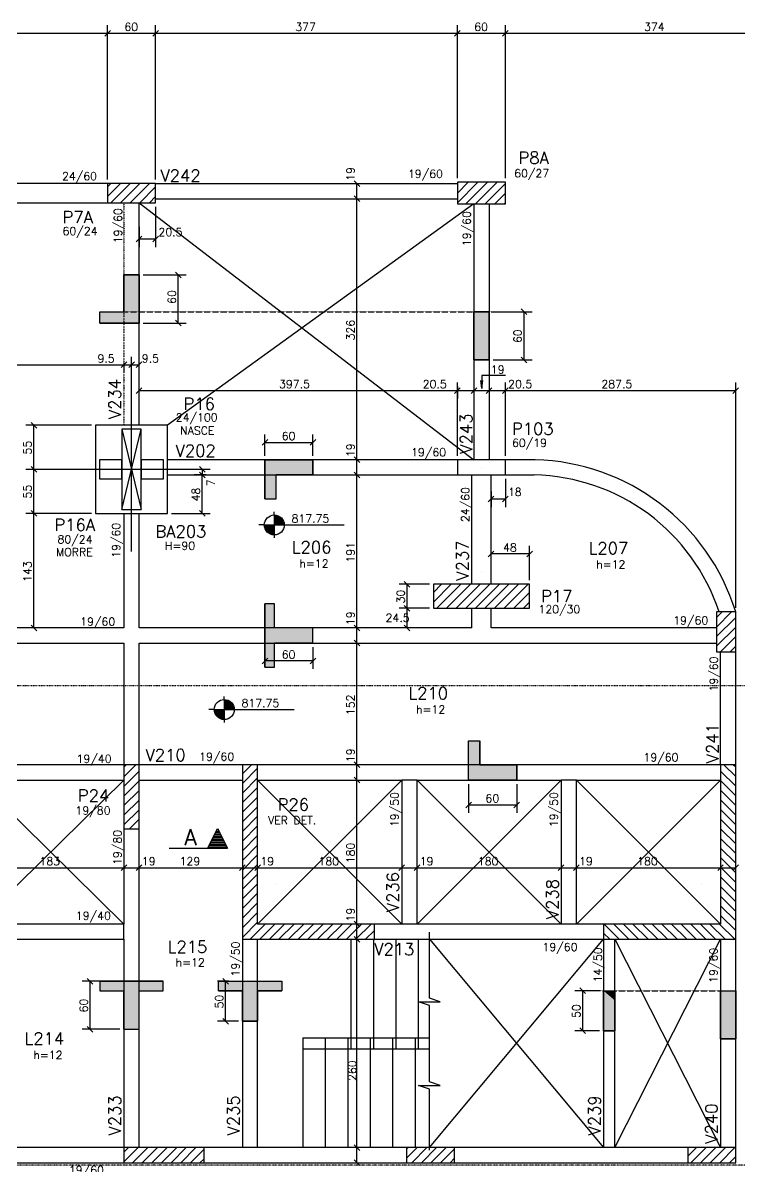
# Model space of a CAD drawing. Extents: x 938 to 7122, y 589 to 4089.
# Drawn here: x 4054 to 4948, y 1782 to 3210 of the extents above; entities that cross this region are included whole.
import ezdxf

# ---------------------------------------------------------------- set-up
doc = ezdxf.new("R2010")
doc.units = 0
doc.header["$MEASUREMENT"] = 0
for name, pattern in [('ESTILO_TQS_0003', [1.5, 0.5, -0.4, 0.1, -0.5]), ('ESTILO_TQS_0004', [2, 0.5, -0.4, 0.1, -0.4, 0.1, -0.5]), ('ESTILO_TQS_0005', [0.4, 0.3, -0.1])]:
    doc.linetypes.add(name, pattern=pattern)
for name, color, linetype in [('1', 1, 'CONTINUOUS'), ('2', 2, 'CONTINUOUS'), ('3', 3, 'CONTINUOUS'), ('4', 4, 'CONTINUOUS'), ('6', 6, 'CONTINUOUS'), ('7', 7, 'CONTINUOUS'), ('8', 8, 'CONTINUOUS'), ('9', 9, 'CONTINUOUS')]:
    doc.layers.add(name, color=color, linetype=linetype)
doc.styles.get("Standard").update_dxf_attribs({"font": 'ROMANS.SHX'})

msp = doc.modelspace()

# ---------------------------------------------------------------- linework, layer by layer
at = {"layer": '1', "linetype": 'Continuous'}
for p, q in [((4177.2985, 2702.4455), (4201.2985, 2602.4455)), ((4177.2985, 2602.4455), (4201.2985, 2702.4455)), ((3996.7985, 2084.4455), (4179.7985, 2264.4455)), ((3996.7985, 2264.4455), (4179.7985, 2084.4455)), ((3996.7985, 2084.4455), (4179.7985, 2264.4455)), ((3996.7985, 2264.4455), (4179.7985, 2084.4455)), ((4346.7985, 2084.4455), (4526.7985, 2264.4455)), ((4346.7985, 2264.4455), (4526.7985, 2084.4455)), ((4346.7985, 2084.4455), (4526.7985, 2264.4455)), ((4346.7985, 2264.4455), (4526.7985, 2084.4455)), ((4545.7985, 2084.4455), (4725.7985, 2264.4455)), ((4545.7985, 2264.4455), (4725.7985, 2084.4455)), ((4545.7985, 2084.4455), (4725.7985, 2264.4455)), ((4545.7985, 2264.4455), (4725.7985, 2084.4455)), ((4744.7985, 2084.4455), (4924.7985, 2264.4455)), ((4744.7985, 2264.4455), (4924.7985, 2084.4455)), ((4744.7985, 2084.4455), (4924.7985, 2264.4455)), ((4744.7985, 2264.4455), (4924.7985, 2084.4455)), ((4792.7985, 1805.4455), (4924.7985, 2065.4455)), ((4792.7985, 2065.4455), (4924.7985, 1805.4455)), ((4792.7985, 1805.4455), (4924.7985, 2065.4455)), ((4792.7985, 2065.4455), (4924.7985, 1805.4455))]:
    msp.add_line(p, q, dxfattribs=at)
at = {"layer": '2', "linetype": 'Continuous'}
for p, q in [((4155.762966, 3193.543535), (4162.834034, 3200.614603)), ((4155.762966, 3193.543535), (4162.834034, 3200.614603)), ((4215.762966, 3193.543535), (4222.834034, 3200.614603)), ((4215.762966, 3193.543535), (4222.834034, 3200.614603)), ((4592.762966, 3193.543535), (4599.834034, 3200.614603)), ((4592.762966, 3193.543535), (4599.834034, 3200.614603)), ((4652.762966, 3193.543535), (4659.834034, 3200.614603)), ((4652.762966, 3193.543535), (4659.834034, 3200.614603)), ((4474.365286, 3005.909966), (4467.294218, 3012.981034)), ((4189.2985, 2997.4455), (4189.2985, 2997.4455)), ((4474.365286, 2986.909966), (4467.294218, 2993.981034)), ((4474.365286, 2986.909966), (4467.294218, 2993.981034)), ((4626.2985, 2997.4455), (4626.2985, 2997.4455)), ((4202.334034, 2943.465601), (4195.262966, 2936.394533)), ((4222.834034, 2943.465601), (4215.762966, 2936.394533)), ((4251.203919, 2891.660433), (4244.132851, 2898.731501)), ((4683.02133, 2845.660433), (4675.950262, 2852.731501)), ((4251.203919, 2831.660433), (4244.132851, 2838.731501)), ((4176.262966, 2779.44675), (4183.334034, 2786.517818)), ((4176.262966, 2779.44675), (4183.334034, 2786.517818)), ((4185.762966, 2779.44675), (4192.834034, 2786.517818)), ((4185.762966, 2779.44675), (4192.834034, 2786.517818)), ((4195.262966, 2779.44675), (4202.334034, 2786.517818)), ((4683.02133, 2785.660433), (4675.950262, 2792.731501)), ((4195.262966, 2747.359206), (4202.334034, 2754.430274)), ((4592.762966, 2747.359206), (4599.834034, 2754.430274)), ((4613.262966, 2747.359206), (4620.334034, 2754.430274)), ((4613.262966, 2747.359206), (4620.334034, 2754.430274)), ((4632.262966, 2747.359206), (4639.334034, 2754.430274)), ((4632.262966, 2747.359206), (4639.334034, 2754.430274)), ((4652.762966, 2747.359206), (4659.834034, 2754.430274)), ((4940.262966, 2747.359206), (4947.334034, 2754.430274)), ((4070.895754, 2703.909966), (4063.824687, 2710.981034)), ((4352.292674, 2682.510296), (4359.363741, 2689.581364)), ((4412.292674, 2682.510296), (4419.363741, 2689.581364)), ((4070.895754, 2648.909966), (4063.824687, 2655.981034)), ((4070.895754, 2648.909966), (4063.824687, 2655.981034)), ((4274.127192, 2655.981034), (4281.198259, 2648.909966)), ((4355.828208, 2664.4455), (4355.828208, 2664.4455)), ((4415.828208, 2664.4455), (4415.828208, 2664.4455)), ((4474.365286, 2660.909966), (4467.294218, 2667.981034)), ((4474.365286, 2660.909966), (4467.294218, 2667.981034)), ((4474.365286, 2660.909966), (4467.294218, 2667.981034)), ((4189.2985, 2652.4455), (4189.2985, 2652.4455)), ((4189.2985, 2652.4455), (4189.2985, 2652.4455)), ((4281.198259, 2641.909966), (4274.127192, 2648.981034)), ((4274.127192, 2648.981034), (4281.198259, 2641.909966)), ((4474.365286, 2641.909966), (4467.294218, 2648.981034)), ((4474.365286, 2641.909966), (4467.294218, 2648.981034)), ((4626.2985, 2654.9455), (4626.2985, 2654.9455)), ((4641.834034, 2618.918686), (4634.762966, 2611.847618)), ((4659.834034, 2618.918686), (4652.762966, 2611.847618)), ((4070.895754, 2593.909966), (4063.824687, 2600.981034)), ((4070.895754, 2593.909966), (4063.824687, 2600.981034)), ((4281.198259, 2593.909966), (4274.127192, 2600.981034)), ((4641.834034, 2550.313028), (4634.762966, 2543.24196)), ((4689.834034, 2550.313028), (4682.762966, 2543.24196)), ((4626.2985, 2524.4455), (4626.2985, 2524.4455)), ((4536.945277, 2505.409966), (4529.874209, 2512.481034)), ((4536.945277, 2475.409966), (4529.874209, 2482.481034)), ((4536.945277, 2475.409966), (4529.874209, 2482.481034)), ((4070.895754, 2450.909966), (4063.824687, 2457.981034)), ((4474.365286, 2450.909966), (4467.294218, 2457.981034)), ((4474.365286, 2450.909966), (4467.294218, 2457.981034)), ((4536.945277, 2450.909966), (4529.874209, 2457.981034)), ((4931.7985, 2449.4455), (4931.7985, 2449.4455)), ((4474.365286, 2431.909966), (4467.294218, 2438.981034)), ((4474.365286, 2431.909966), (4467.294218, 2438.981034)), ((4359.363741, 2416.689264), (4352.292674, 2409.618196)), ((4419.363741, 2416.689264), (4412.292674, 2409.618196)), ((4474.365286, 2279.909966), (4467.294218, 2286.981034)), ((4474.365286, 2279.909966), (4467.294218, 2286.981034)), ((4474.365286, 2260.909966), (4467.294218, 2267.981034)), ((4474.365286, 2260.909966), (4467.294218, 2267.981034)), ((4189.2985, 2253.4455), (4189.2985, 2253.4455)), ((4606.768286, 2229.852575), (4613.839354, 2236.923643)), ((4666.768286, 2229.852575), (4673.839354, 2236.923643)), ((4176.262966, 2151.385638), (4183.334034, 2158.456706)), ((4176.262966, 2151.385638), (4183.334034, 2158.456706)), ((4195.262966, 2151.385638), (4202.334034, 2158.456706)), ((4195.262966, 2151.385638), (4202.334034, 2158.456706)), ((4324.262966, 2151.385638), (4331.334034, 2158.456706)), ((4324.262966, 2151.385638), (4331.334034, 2158.456706)), ((4343.262966, 2151.385638), (4350.334034, 2158.456706)), ((4343.262966, 2151.385638), (4350.334034, 2158.456706)), ((4523.262966, 2151.385638), (4530.334034, 2158.456706)), ((4523.262966, 2151.385638), (4530.334034, 2158.456706)), ((4542.262966, 2151.385638), (4549.334034, 2158.456706)), ((4542.262966, 2151.385638), (4549.334034, 2158.456706)), ((4722.262966, 2151.385638), (4729.334034, 2158.456706)), ((4722.262966, 2151.385638), (4729.334034, 2158.456706)), ((4741.262966, 2151.385638), (4748.334034, 2158.456706)), ((4741.262966, 2151.385638), (4748.334034, 2158.456706)), ((4921.262966, 2151.385638), (4928.334034, 2158.456706)), ((4921.262966, 2151.385638), (4928.334034, 2158.456706)), ((4940.262966, 2151.385638), (4947.334034, 2158.456706)), ((4370.389159, 2134.536159), (4370.389159, 2134.536159)), ((4901.207841, 2134.536159), (4901.207841, 2134.536159)), ((4474.365286, 2080.909966), (4467.294218, 2087.981034)), ((4474.365286, 2080.909966), (4467.294218, 2087.981034)), ((4337.2985, 2074.9455), (4337.2985, 2074.9455)), ((4934.2985, 2074.9455), (4934.2985, 2074.9455)), ((4474.365286, 2061.909966), (4467.294218, 2068.981034)), ((4474.365286, 2061.909966), (4467.294218, 2068.981034)), ((4141.156486, 2009.645113), (4134.085419, 2016.71618)), ((4310.302361, 2009.645113), (4303.231293, 2016.71618)), ((4756.302361, 1997.645113), (4749.231293, 2004.71618)), ((4141.156486, 1949.645113), (4134.085419, 1956.71618)), ((4310.302361, 1959.645113), (4303.231293, 1966.71618)), ((4756.302361, 1947.645113), (4749.231293, 1954.71618)), ((4474.365286, 1801.909966), (4467.294218, 1808.981034)), ((4474.365286, 1801.909966), (4467.294218, 1808.981034)), ((4209.7985, 1795.9455), (4209.7985, 1795.9455)), ((4474.365286, 1782.909966), (4467.294218, 1789.981034)), ((4562.7985, 1795.9455), (4562.7985, 1795.9455)), ((4913.7985, 1795.9455), (4913.7985, 1795.9455))]:
    msp.add_line(p, q, dxfattribs=at)
at = {"layer": '2', "linetype": 'ESTILO_TQS_0003'}
msp.add_line((5334.295499, 1783.447249), (1863.811791, 1783.432074), dxfattribs=at)
at = {"layer": '3', "linetype": 'Continuous'}
for p, q in [((4159.2985, 2993.279418), (4175.464582, 3009.4455)), ((4159.2985, 3005.300233), (4163.443767, 3009.4455)), ((4163.485397, 2985.4455), (4187.485397, 3009.4455)), ((4175.506213, 2985.4455), (4199.506213, 3009.4455)), ((4187.527028, 2985.4455), (4211.527028, 3009.4455)), ((4199.547843, 2985.4455), (4219.2985, 3005.196157)), ((4219.2985, 3009.4455), (4596.2985, 3009.4455)), ((4596.2985, 2985.509252), (4621.734748, 3010.9455)), ((4596.2985, 2997.530068), (4609.713932, 3010.9455)), ((4596.2985, 3009.550883), (4597.693117, 3010.9455)), ((4606.755563, 2983.9455), (4633.755563, 3010.9455)), ((4618.776378, 2983.9455), (4645.776378, 3010.9455)), ((4630.797193, 2983.9455), (4656.2985, 3009.446807)), ((4211.568659, 2985.4455), (4219.2985, 2993.175341)), ((4219.2985, 2990.4455), (4596.2985, 2990.4455)), ((4642.818009, 2983.9455), (4656.2985, 2997.425991)), ((4654.838824, 2983.9455), (4656.2985, 2985.405176)), ((4616.7985, 2983.9455), (4616.7985, 2664.4455)), ((4635.7985, 2983.9455), (4635.7985, 2664.4455)), ((4614.2985, 2508.9455), (4614.2985, 2645.4455)), ((4638.2985, 2508.9455), (4638.2985, 2645.4455)), ((4367.590866, 2595.459853), (4367.590866, 2599.219968)), ((4367.590866, 2595.459853), (4367.590866, 2570.459853)), ((4367.590866, 2594.852506), (4371.439991, 2594.852506)), ((4367.590866, 2594.059657), (4373.339329, 2594.059657)), ((4367.590866, 2593.266808), (4374.663124, 2593.266808)), ((4367.590866, 2592.473947), (4375.698385, 2592.473947)), ((4367.590866, 2591.681157), (4376.545725, 2591.681157)), ((4367.590866, 2590.888308), (4377.254734, 2590.888308)), ((4367.590866, 2590.095447), (4377.85407, 2590.095447)), ((4367.590866, 2589.302598), (4378.362093, 2589.302598)), ((4367.590866, 2588.509749), (4378.791246, 2588.509749)), ((4367.590866, 2587.7169), (4379.150305, 2587.7169)), ((4367.590866, 2586.924051), (4379.44561, 2586.924051)), ((4367.590866, 2586.13125), (4379.681883, 2586.13125)), ((4367.590866, 2585.338401), (4379.862461, 2585.338401)), ((4367.590866, 2584.545552), (4379.989872, 2584.545552)), ((4355.090866, 2582.959853), (4348.455494, 2582.959853)), ((4367.590818, 2582.167052), (4355.090818, 2582.167052)), ((4355.090866, 2582.959853), (4380.090866, 2582.959853)), ((4367.590818, 2581.374203), (4355.191812, 2581.374203)), ((4367.590818, 2580.581354), (4355.319175, 2580.581354)), ((4367.590818, 2579.788505), (4355.499801, 2579.788505)), ((4367.590818, 2578.995704), (4355.736074, 2578.995704)), ((4367.590818, 2578.202807), (4356.031379, 2578.202807)), ((4367.590818, 2577.410005), (4356.390438, 2577.410005)), ((4367.590818, 2576.617156), (4356.819591, 2576.617156)), ((4367.590818, 2575.824307), (4357.327614, 2575.824307)), ((4367.590818, 2575.031458), (4357.926998, 2575.031458)), ((4367.590818, 2574.238657), (4358.635959, 2574.238657)), ((4367.590818, 2573.445748), (4359.483299, 2573.445748)), ((4367.590818, 2572.652947), (4360.51856, 2572.652947)), ((4367.590818, 2571.860098), (4361.842356, 2571.860098)), ((4367.590818, 2571.067249), (4363.741741, 2571.067249)), ((4367.590866, 2583.752703), (4380.090866, 2583.752703)), ((4367.590866, 2570.459853), (4367.590866, 2566.772845)), ((4380.090866, 2582.959853), (4454.869408, 2582.959853)), ((4566.2985, 2486.697457), (4588.546543, 2508.9455)), ((4566.2985, 2498.718272), (4576.525728, 2508.9455)), ((4570.567359, 2478.9455), (4600.567359, 2508.9455)), ((4582.588174, 2478.9455), (4612.588174, 2508.9455)), ((4594.608989, 2478.9455), (4624.608989, 2508.9455)), ((4606.629805, 2478.9455), (4636.629805, 2508.9455)), ((4618.65062, 2478.9455), (4648.65062, 2508.9455)), ((4630.671435, 2478.9455), (4660.671435, 2508.9455)), ((4642.69225, 2478.9455), (4672.69225, 2508.9455)), ((4654.713066, 2478.9455), (4684.713066, 2508.9455)), ((4666.733881, 2478.9455), (4686.2985, 2498.510119)), ((4678.754696, 2478.9455), (4686.2985, 2486.489304)), ((4614.2985, 2454.4455), (4614.2985, 2478.9455)), ((4638.2985, 2454.4455), (4638.2985, 2478.9455)), ((4919.7985, 2455.531368), (4938.712632, 2474.4455)), ((4919.7985, 2467.552183), (4926.691817, 2474.4455)), ((4919.7985, 2443.510552), (4943.7985, 2467.510552)), ((4919.7985, 2431.489737), (4943.7985, 2455.489737)), ((4924.775078, 2424.4455), (4943.7985, 2443.468922)), ((4936.795894, 2424.4455), (4943.7985, 2431.448106)), ((4924.7985, 2283.4455), (4924.7985, 2424.4455)), ((4943.7985, 2283.4455), (4943.7985, 2424.4455)), ((4305.118056, 2364.956727), (4305.118056, 2368.716842)), ((4305.118056, 2364.956727), (4305.118056, 2339.956727)), ((4305.118056, 2364.34938), (4308.967181, 2364.34938)), ((4305.118056, 2363.556531), (4310.866519, 2363.556531)), ((4305.118056, 2362.763682), (4312.190314, 2362.763682)), ((4305.118056, 2361.970821), (4313.225575, 2361.970821)), ((4305.118056, 2361.178031), (4314.072915, 2361.178031)), ((4305.118056, 2360.385182), (4314.781924, 2360.385182)), ((4305.118056, 2359.592321), (4315.381261, 2359.592321)), ((4305.118056, 2358.799472), (4315.889283, 2358.799472)), ((4305.118056, 2358.006623), (4316.318436, 2358.006623)), ((4305.118056, 2357.213774), (4316.677495, 2357.213774)), ((4305.118056, 2356.420925), (4316.9728, 2356.420925)), ((4292.618056, 2352.456727), (4285.982684, 2352.456727)), ((4305.118008, 2351.663926), (4292.618008, 2351.663926)), ((4292.618056, 2352.456727), (4317.618056, 2352.456727)), ((4305.118008, 2350.871077), (4292.719002, 2350.871077)), ((4305.118008, 2350.078228), (4292.846366, 2350.078228)), ((4305.118008, 2349.285379), (4293.026992, 2349.285379)), ((4305.118008, 2348.492578), (4293.263264, 2348.492578)), ((4305.118008, 2347.699681), (4293.55857, 2347.699681)), ((4305.118008, 2346.906879), (4293.917628, 2346.906879)), ((4305.118008, 2346.11403), (4294.346781, 2346.11403)), ((4305.118008, 2345.321181), (4294.854804, 2345.321181)), ((4305.118008, 2344.528332), (4295.454188, 2344.528332)), ((4305.118008, 2343.735531), (4296.16315, 2343.735531)), ((4305.118008, 2342.942622), (4297.010489, 2342.942622)), ((4305.118008, 2342.149821), (4298.04575, 2342.149821)), ((4305.118056, 2355.628124), (4317.209073, 2355.628124)), ((4305.118056, 2354.835275), (4317.389651, 2354.835275)), ((4305.118056, 2354.042426), (4317.517062, 2354.042426)), ((4305.118056, 2353.249577), (4317.618056, 2353.249577)), ((4317.618056, 2352.456727), (4392.396598, 2352.456727)), ((4305.118008, 2341.356972), (4299.369546, 2341.356972)), ((4305.118008, 2340.564123), (4301.268931, 2340.564123)), ((4305.118056, 2339.956727), (4305.118056, 2336.269719)), ((4179.7985, 2268.48887), (4194.75513, 2283.4455)), ((4179.7985, 2280.509686), (4182.734314, 2283.4455)), ((4179.7985, 2256.468055), (4198.7985, 2275.468055)), ((4327.7985, 2272.239087), (4339.004913, 2283.4455)), ((4327.7985, 2260.218272), (4346.7985, 2279.218272)), ((4924.7985, 2275.669853), (4943.7985, 2256.669853)), ((4929.043668, 2283.4455), (4943.7985, 2268.690668)), ((4941.064483, 2283.4455), (4943.7985, 2280.711483)), ((4179.7985, 2244.44724), (4198.7985, 2263.44724)), ((4327.7985, 2248.197457), (4346.7985, 2267.197457)), ((4924.7985, 2263.649038), (4943.7985, 2244.649038)), ((4179.7985, 2232.426425), (4198.7985, 2251.426425)), ((4327.7985, 2236.176641), (4346.7985, 2255.176641)), ((4327.7985, 2224.155826), (4346.7985, 2243.155826)), ((4924.7985, 2251.628222), (4943.7985, 2232.628222)), ((4179.7985, 2220.405609), (4198.7985, 2239.405609)), ((4327.7985, 2212.135011), (4346.7985, 2231.135011)), ((4924.7985, 2239.607407), (4943.7985, 2220.607407)), ((4924.7985, 2227.586592), (4943.7985, 2208.586592)), ((4179.7985, 2208.384794), (4198.7985, 2227.384794)), ((4186.880021, 2203.4455), (4198.7985, 2215.363979)), ((4327.7985, 2200.114195), (4346.7985, 2219.114195)), ((4924.7985, 2215.565776), (4943.7985, 2196.565776)), ((4327.7985, 2188.09338), (4346.7985, 2207.09338)), ((4924.7985, 2203.544961), (4943.7985, 2184.544961)), ((4327.7985, 2176.072565), (4346.7985, 2195.072565)), ((4924.7985, 2191.524146), (4943.7985, 2172.524146)), ((4327.7985, 2164.05175), (4346.7985, 2183.05175)), ((4327.7985, 2152.030934), (4346.7985, 2171.030934)), ((4924.7985, 2179.503331), (4943.7985, 2160.503331)), ((4327.7985, 2140.010119), (4346.7985, 2159.010119)), ((4924.7985, 2167.482515), (4943.7985, 2148.482515)), ((4327.7985, 2127.989304), (4346.7985, 2146.989304)), ((4924.7985, 2155.4617), (4943.7985, 2136.4617)), ((4924.7985, 2143.440885), (4943.7985, 2124.440885)), ((4327.7985, 2115.968488), (4346.7985, 2134.968488)), ((4924.7985, 2131.420069), (4943.7985, 2112.420069)), ((4327.7985, 2103.947673), (4346.7985, 2122.947673)), ((4924.7985, 2119.399254), (4943.7985, 2100.399254)), ((4327.7985, 2091.926858), (4346.7985, 2110.926858)), ((4924.7985, 2107.378439), (4943.7985, 2088.378439)), ((4327.7985, 2079.906043), (4346.7985, 2098.906043)), ((4327.7985, 2067.885227), (4346.7985, 2086.885227)), ((4924.7985, 2095.357624), (4943.7985, 2076.357624)), ((4337.379588, 2065.4455), (4356.379588, 2084.4455)), ((4349.400403, 2065.4455), (4368.400403, 2084.4455)), ((4361.421219, 2065.4455), (4380.421219, 2084.4455)), ((4373.442034, 2065.4455), (4392.442034, 2084.4455)), ((4385.462849, 2065.4455), (4404.462849, 2084.4455)), ((4397.483664, 2065.4455), (4416.483664, 2084.4455)), ((4409.50448, 2065.4455), (4428.50448, 2084.4455)), ((4421.525295, 2065.4455), (4440.525295, 2084.4455)), ((4433.54611, 2065.4455), (4452.54611, 2084.4455)), ((4445.566925, 2065.4455), (4464.566925, 2084.4455)), ((4457.587741, 2065.4455), (4476.587741, 2084.4455)), ((4469.608556, 2065.4455), (4488.608556, 2084.4455)), ((4481.629371, 2065.4455), (4492.7985, 2076.614629)), ((4778.7985, 2073.06621), (4786.41921, 2065.4455)), ((4779.440025, 2084.4455), (4798.440025, 2065.4455)), ((4791.46084, 2084.4455), (4810.46084, 2065.4455)), ((4803.481656, 2084.4455), (4822.481656, 2065.4455)), ((4815.502471, 2084.4455), (4834.502471, 2065.4455)), ((4827.523286, 2084.4455), (4846.523286, 2065.4455)), ((4839.544101, 2084.4455), (4858.544101, 2065.4455)), ((4851.564917, 2084.4455), (4870.564917, 2065.4455)), ((4863.585732, 2084.4455), (4882.585732, 2065.4455)), ((4875.606547, 2084.4455), (4894.606547, 2065.4455)), ((4887.627362, 2084.4455), (4906.627362, 2065.4455)), ((4899.648178, 2084.4455), (4918.648178, 2065.4455)), ((4911.668993, 2084.4455), (4930.668993, 2065.4455)), ((4923.689808, 2084.4455), (4942.689808, 2065.4455)), ((4179.7985, 1787.656259), (4197.587741, 1805.4455)), ((4179.7985, 1799.677075), (4185.566925, 1805.4455)), ((4190.608556, 1786.4455), (4209.608556, 1805.4455)), ((4202.629371, 1786.4455), (4221.629371, 1805.4455)), ((4214.650187, 1786.4455), (4233.650187, 1805.4455)), ((4226.671002, 1786.4455), (4245.671002, 1805.4455)), ((4238.691817, 1786.4455), (4257.691817, 1805.4455)), ((4250.712632, 1786.4455), (4269.712632, 1805.4455)), ((4262.733448, 1786.4455), (4279.7985, 1803.510552)), ((4532.7985, 1792.052616), (4546.191384, 1805.4455)), ((4532.7985, 1804.073431), (4534.170569, 1805.4455)), ((4539.212199, 1786.4455), (4558.212199, 1805.4455)), ((4551.233014, 1786.4455), (4570.233014, 1805.4455)), ((4563.25383, 1786.4455), (4582.25383, 1805.4455)), ((4575.274645, 1786.4455), (4592.7985, 1803.969355)), ((4883.7985, 1794.448973), (4894.795027, 1805.4455)), ((4887.815842, 1786.4455), (4906.815842, 1805.4455)), ((4899.836658, 1786.4455), (4918.836658, 1805.4455)), ((4911.857473, 1786.4455), (4930.857473, 1805.4455)), ((4923.878288, 1786.4455), (4942.878288, 1805.4455)), ((4274.754263, 1786.4455), (4279.7985, 1791.489737)), ((4587.29546, 1786.4455), (4592.7985, 1791.94854)), ((4935.899103, 1786.4455), (4943.7985, 1794.344897))]:
    msp.add_line(p, q, dxfattribs=at)
for points in [[(4159.2985, 3009.4455), (3782.2985, 3009.4455)], [(3782.2985, 2985.4455), (4159.2985, 2985.4455)], [(4198.7985, 2707.4455), (4198.7985, 2985.4455)], [(4144.2985, 2597.4455), (4234.2985, 2597.4455), (4234.2985, 2707.4455), (4144.2985, 2707.4455), (4144.2985, 2597.4455)], [(4596.2985, 2664.4455), (4234.2985, 2664.4455)], [(4693.417397, 2664.4455), (4656.2985, 2664.4455)], [(4234.2985, 2645.4455), (4596.2985, 2645.4455)], [(4656.2985, 2645.4455), (4691.976888, 2645.4455)], [(4179.7985, 2597.4455), (4179.7985, 2454.4455)], [(4198.7985, 2454.4455), (4198.7985, 2597.4455)], [(4179.7985, 2454.4455), (3774.7985, 2454.4455)], [(4614.2985, 2454.4455), (4198.7985, 2454.4455)], [(4919.7985, 2454.4455), (4638.2985, 2454.4455)], [(3774.7985, 2435.4455), (4179.7985, 2435.4455)], [(4179.7985, 2435.4455), (4179.7985, 2283.4455)], [(4198.7985, 2283.4455), (4198.7985, 2435.4455)], [(4198.7985, 2435.4455), (4641.2985, 2435.4455)], [(4641.2985, 2435.4455), (4919.7985, 2435.4455)], [(4179.7985, 2283.4455), (3996.7985, 2283.4455)], [(4327.7985, 2283.4455), (4198.7985, 2283.4455)], [(4536.2985, 2283.4455), (4346.7985, 2283.4455)], [(4735.2985, 2283.4455), (4536.2985, 2283.4455)], [(4924.7985, 2283.4455), (4735.2985, 2283.4455)], [(3996.7985, 2264.4455), (4179.7985, 2264.4455)], [(4198.7985, 2264.4455), (4327.7985, 2264.4455)], [(4346.7985, 2264.4455), (4526.7985, 2264.4455)], [(4526.7985, 2264.4455), (4526.7985, 2084.4455)], [(4545.7985, 2264.4455), (4526.7985, 2264.4455)], [(4545.7985, 2264.4455), (4725.7985, 2264.4455)], [(4545.7985, 2084.4455), (4545.7985, 2264.4455)], [(4725.7985, 2264.4455), (4725.7985, 2084.4455)], [(4744.7985, 2264.4455), (4725.7985, 2264.4455)], [(4744.7985, 2264.4455), (4924.7985, 2264.4455)], [(4744.7985, 2084.4455), (4744.7985, 2264.4455)], [(4179.7985, 2203.4455), (4179.7985, 2084.4455)], [(4198.7985, 2074.9455), (4198.7985, 2203.4455)], [(4179.7985, 2084.4455), (3996.7985, 2084.4455)], [(4179.7985, 2065.4455), (4179.7985, 2084.4455)], [(4198.7985, 1805.4455), (4198.7985, 2074.9455)], [(4526.7985, 2084.4455), (4492.7985, 2084.4455)], [(4545.7985, 2084.4455), (4526.7985, 2084.4455)], [(4725.7985, 2084.4455), (4545.7985, 2084.4455)], [(4744.7985, 2084.4455), (4725.7985, 2084.4455)], [(4778.7985, 2084.4455), (4744.7985, 2084.4455)], [(3996.7985, 2065.4455), (4179.7985, 2065.4455)], [(4179.7985, 2065.4455), (4179.7985, 1805.4455)], [(4327.7985, 2065.4455), (4327.7985, 1805.4455)], [(4346.7985, 1805.4455), (4346.7985, 2065.4455)], [(4492.7985, 2065.4455), (4536.2985, 2065.4455)], [(4536.2985, 2065.4455), (4735.2985, 2065.4455)], [(4735.2985, 2065.4455), (4778.7985, 2065.4455)], [(4778.7985, 2065.4455), (4778.7985, 1805.4455)], [(4792.7985, 1805.4455), (4792.7985, 2065.4455)], [(4924.7985, 2065.4455), (4924.7985, 1805.4455)], [(4943.7985, 1805.4455), (4943.7985, 2065.4455)], [(4179.7985, 1805.4455), (3787.2985, 1805.4455)], [(4327.7985, 1805.4455), (4279.7985, 1805.4455)], [(4346.7985, 1805.4455), (4327.7985, 1805.4455)], [(4532.7985, 1805.4455), (4346.7985, 1805.4455)], [(4778.7985, 1805.4455), (4592.7985, 1805.4455)], [(4792.7985, 1805.4455), (4778.7985, 1805.4455)], [(4883.7985, 1805.4455), (4792.7985, 1805.4455)], [(3752.2985, 1786.4455), (4179.7985, 1786.4455)], [(4279.7985, 1786.4455), (4337.2985, 1786.4455)], [(4337.2985, 1786.4455), (4532.7985, 1786.4455)], [(4592.7985, 1786.4455), (4785.7985, 1786.4455)], [(4785.7985, 1786.4455), (4883.7985, 1786.4455)]]:
    msp.add_lwpolyline(points, dxfattribs=at)
at = {"layer": '3', "linetype": 'ESTILO_TQS_0004'}
msp.add_lwpolyline([(4179.7985, 2985.4455), (4179.7985, 2707.4455)], dxfattribs=at)
at = {"layer": '3', "linetype": 'Continuous'}
for centre in [(4367.590866, 2582.959853), (4305.118056, 2352.456727)]:
    msp.add_circle(centre, 12.5, dxfattribs=at)
for centre, radius, start, end in [((4686.166784, 2394.915159), 269.627847, 17.155341, 88.459063), ((4686.923668, 2397.124674), 248.372236, 18.138211, 88.834217)]:
    msp.add_arc(centre, radius, start, end, dxfattribs=at)
at = {"layer": '6', "linetype": 'Continuous'}
for p, q in [((4198.7985, 2895.195967), (4179.7985, 2895.195967)), ((4179.7985, 2895.195967), (4179.7985, 2849.195967)), ((4198.7985, 2835.195967), (4198.7985, 2895.195967)), ((4149.7985, 2849.195967), (4179.7985, 2849.195967)), ((4616.7985, 2849.195967), (4635.7985, 2849.195967)), ((4616.7985, 2789.195967), (4616.7985, 2849.195967)), ((4635.7985, 2849.195967), (4635.7985, 2789.195967)), ((4149.7985, 2835.195967), (4179.7985, 2835.195967)), ((4179.7985, 2835.195967), (4198.7985, 2835.195967)), ((4635.7985, 2789.195967), (4616.7985, 2789.195967)), ((4355.828208, 2645.4455), (4355.828208, 2664.4455)), ((4355.828208, 2664.4455), (4415.828208, 2664.4455)), ((4415.828208, 2664.4455), (4415.828208, 2645.4455)), ((4355.828208, 2615.4455), (4355.828208, 2645.4455)), ((4369.828208, 2615.4455), (4369.828208, 2645.4455)), ((4415.828208, 2645.4455), (4369.828208, 2645.4455)), ((4355.828208, 2454.4455), (4355.828208, 2484.4455)), ((4367.828208, 2454.4455), (4367.828208, 2484.4455)), ((4355.828208, 2435.4455), (4355.828208, 2454.4455)), ((4415.828208, 2454.4455), (4367.828208, 2454.4455)), ((4415.828208, 2435.4455), (4415.828208, 2454.4455)), ((4355.828208, 2405.4455), (4355.828208, 2435.4455)), ((4415.828208, 2435.4455), (4367.828208, 2435.4455)), ((4367.828208, 2405.4455), (4367.828208, 2435.4455)), ((4610.30382, 2283.4455), (4610.30382, 2313.4455)), ((4624.30382, 2283.4455), (4624.30382, 2313.4455)), ((4610.30382, 2264.4455), (4610.30382, 2283.4455)), ((4624.30382, 2283.4455), (4670.30382, 2283.4455)), ((4670.30382, 2264.4455), (4670.30382, 2283.4455)), ((4610.30382, 2264.4455), (4670.30382, 2264.4455)), ((4284.376899, 2179.246212), (4296.769714, 2204.031848)), ((4284.493958, 2179.246269), (4296.769714, 2203.797666)), ((4294.855053, 2200.202647), (4298.68431, 2200.202647)), ((4295.616271, 2202.117251), (4297.727012, 2202.117251)), ((4296.769714, 2204.031848), (4309.21467, 2179.141928)), ((4296.769714, 2203.79773), (4309.045412, 2179.246212)), ((4287.196652, 2184.885732), (4306.342775, 2184.885732)), ((4288.15395, 2186.800328), (4305.385412, 2186.800328)), ((4289.111249, 2188.714989), (4304.428114, 2188.714989)), ((4290.068547, 2190.629586), (4303.470816, 2190.629586)), ((4291.02586, 2192.54419), (4302.51351, 2192.54419)), ((4291.983158, 2194.458786), (4301.556212, 2194.458786)), ((4292.940456, 2196.37339), (4300.598914, 2196.37339)), ((4293.897754, 2198.287986), (4299.641616, 2198.287986)), ((4236.257369, 2179.246269), (4309.045412, 2179.246269)), ((4236.257369, 2179.141928), (4309.21467, 2179.141928)), ((4285.281998, 2181.056531), (4308.257372, 2181.056531)), ((4286.239354, 2182.971128), (4307.300073, 2182.971128)), ((4149.7985, 2013.180647), (4179.7985, 2013.180647)), ((4149.7985, 2001.180647), (4179.7985, 2001.180647)), ((4179.7985, 2013.180647), (4198.7985, 2013.180647)), ((4179.7985, 1953.180647), (4179.7985, 2001.180647)), ((4198.7985, 2013.180647), (4228.7985, 2013.180647)), ((4198.7985, 1953.180647), (4198.7985, 2001.180647)), ((4198.7985, 2001.180647), (4228.7985, 2001.180647)), ((4297.7985, 2013.180647), (4327.7985, 2013.180647)), ((4297.7985, 2001.180647), (4327.7985, 2001.180647)), ((4327.7985, 2013.180647), (4346.7985, 2013.180647)), ((4327.7985, 1963.180647), (4327.7985, 2001.180647)), ((4346.7985, 2013.180647), (4376.7985, 2013.180647)), ((4346.7985, 2001.180647), (4376.7985, 2001.180647)), ((4346.7985, 2001.180647), (4346.7985, 1963.180647)), ((4778.7985, 1951.180647), (4778.7985, 2001.180647)), ((4778.7985, 2001.180647), (4778.7985, 2001.180647)), ((4778.7985, 2001.180647), (4792.7985, 2001.180647)), ((4792.7985, 2001.180647), (4792.7985, 2001.180647)), ((4792.7985, 1989.180647), (4792.7985, 2001.180647)), ((4924.7985, 1941.180647), (4924.7985, 2001.180647)), ((4924.7985, 2001.180647), (4924.7985, 2001.180647)), ((4924.7985, 2001.180647), (4943.7985, 2001.180647)), ((4943.7985, 2001.180647), (4943.7985, 2001.180647)), ((4943.7985, 1989.180647), (4943.7985, 2001.180647)), ((4778.7985, 1989.180647), (4778.7985, 1989.180647)), ((4792.7985, 1989.180647), (4792.7985, 1989.180647)), ((4792.7985, 1989.180647), (4792.7985, 1951.180647)), ((4924.7985, 1989.180647), (4924.7985, 1989.180647)), ((4943.7985, 1989.180647), (4943.7985, 1989.180647)), ((4943.7985, 1989.180647), (4943.7985, 1941.180647)), ((4327.7985, 1963.180647), (4346.7985, 1963.180647)), ((4179.7985, 1953.180647), (4198.7985, 1953.180647)), ((4778.7985, 1951.180647), (4792.7985, 1951.180647)), ((4924.7985, 1941.180647), (4943.7985, 1941.180647))]:
    msp.add_line(p, q, dxfattribs=at)
at = {"layer": '7', "linetype": 'Continuous'}
for points in [[(4159.2985, 2985.4455), (4219.2985, 2985.4455), (4219.2985, 3009.4455), (4159.2985, 3009.4455), (4159.2985, 2985.4455)], [(4596.2985, 2983.9455), (4656.2985, 2983.9455), (4656.2985, 3010.9455), (4596.2985, 3010.9455), (4596.2985, 2983.9455)], [(4177.2985, 2602.4455), (4201.2985, 2602.4455), (4201.2985, 2702.4455), (4177.2985, 2702.4455), (4177.2985, 2602.4455)], [(4177.2985, 2664.4455), (4149.2985, 2664.4455), (4149.2985, 2640.4455), (4177.2985, 2640.4455), (4177.2985, 2664.4455)], [(4229.2985, 2664.4455), (4201.2985, 2664.4455), (4201.2985, 2640.4455), (4229.2985, 2640.4455), (4229.2985, 2664.4455)], [(4596.2985, 2645.4455), (4656.2985, 2645.4455), (4656.2985, 2664.4455), (4596.2985, 2664.4455), (4596.2985, 2645.4455)], [(4566.2985, 2478.9455), (4686.2985, 2478.9455), (4686.2985, 2508.9455), (4566.2985, 2508.9455), (4566.2985, 2478.9455)], [(4919.7985, 2424.4455), (4943.7985, 2424.4455), (4943.7985, 2474.4455), (4919.7985, 2474.4455), (4919.7985, 2424.4455)], [(4179.7985, 2203.4455), (4198.7985, 2203.4455), (4198.7985, 2283.4455), (4179.7985, 2283.4455), (4179.7985, 2203.4455)], [(4327.7985, 2065.4455), (4492.7985, 2065.4455), (4492.7985, 2084.4455), (4346.7985, 2084.4455), (4346.7985, 2283.4455), (4327.7985, 2283.4455), (4327.7985, 2065.4455)], [(4943.7985, 2065.4455), (4943.7985, 2283.4455), (4924.7985, 2283.4455), (4924.7985, 2084.4455), (4778.7985, 2084.4455), (4778.7985, 2065.4455), (4943.7985, 2065.4455)], [(4179.7985, 1786.4455), (4279.7985, 1786.4455), (4279.7985, 1805.4455), (4179.7985, 1805.4455), (4179.7985, 1786.4455)], [(4532.7985, 1786.4455), (4592.7985, 1786.4455), (4592.7985, 1805.4455), (4532.7985, 1805.4455), (4532.7985, 1786.4455)], [(4883.7985, 1786.4455), (4943.7985, 1786.4455), (4943.7985, 1805.4455), (4883.7985, 1805.4455), (4883.7985, 1786.4455)]]:
    msp.add_lwpolyline(points, dxfattribs=at)
at = {"layer": '8', "linetype": 'Continuous'}
for points in [[(4149.7985, 2849.195967), (4179.7985, 2849.195967), (4179.7985, 2895.195967), (4198.7985, 2895.195967), (4198.7985, 2835.195967), (4149.7985, 2835.195967), (4149.7985, 2849.195967)], [(4616.7985, 2789.195967), (4635.7985, 2789.195967), (4635.7985, 2849.195967), (4616.7985, 2849.195967), (4616.7985, 2789.195967)], [(4355.828208, 2615.4455), (4369.828208, 2615.4455), (4369.828208, 2645.4455), (4415.828208, 2645.4455), (4415.828208, 2664.4455), (4355.828208, 2664.4455), (4355.828208, 2615.4455)], [(4355.828208, 2405.4455), (4367.828208, 2405.4455), (4367.828208, 2435.4455), (4415.828208, 2435.4455), (4415.828208, 2454.4455), (4367.828208, 2454.4455), (4367.828208, 2484.4455), (4355.828208, 2484.4455), (4355.828208, 2405.4455)], [(4610.30382, 2313.4455), (4624.30382, 2313.4455), (4624.30382, 2283.4455), (4670.30382, 2283.4455), (4670.30382, 2264.4455), (4610.30382, 2264.4455), (4610.30382, 2313.4455)], [(4149.7985, 2013.180647), (4149.7985, 2001.180647), (4179.7985, 2001.180647), (4179.7985, 1953.180647), (4198.7985, 1953.180647), (4198.7985, 2001.180647), (4228.7985, 2001.180647), (4228.7985, 2013.180647), (4149.7985, 2013.180647)], [(4297.7985, 2013.180647), (4376.7985, 2013.180647), (4376.7985, 2001.180647), (4346.7985, 2001.180647), (4346.7985, 1963.180647), (4327.7985, 1963.180647), (4327.7985, 2001.180647), (4297.7985, 2001.180647), (4297.7985, 2013.180647)], [(4778.7985, 2001.180647), (4792.7985, 2001.180647), (4792.7985, 1989.180647), (4792.7985, 1951.180647), (4778.7985, 1951.180647), (4778.7985, 1989.180647), (4778.7985, 2001.180647)], [(4924.7985, 2001.180647), (4943.7985, 2001.180647), (4943.7985, 1989.180647), (4943.7985, 1941.180647), (4924.7985, 1941.180647), (4924.7985, 1989.180647), (4924.7985, 2001.180647)]]:
    msp.add_lwpolyline(points, dxfattribs=at)
for points in [[(4179.7985, 2849.195967), (4179.7985, 2895.195967), (4198.7985, 2895.195967)], [(4179.7985, 2849.195967), (4198.7985, 2895.195967), (4198.7985, 2835.195967)], [(4179.7985, 2849.195967), (4198.7985, 2835.195967), (4149.7985, 2835.195967)], [(4179.7985, 2849.195967), (4149.7985, 2835.195967), (4149.7985, 2849.195967)], [(4635.7985, 2789.195967), (4635.7985, 2849.195967), (4616.7985, 2789.195967)], [(4635.7985, 2849.195967), (4616.7985, 2849.195967), (4616.7985, 2789.195967)], [(4616.7985, 2789.195967), (4616.7985, 2789.195967), (4616.7985, 2849.195967)], [(4369.828208, 2615.4455), (4355.828208, 2664.4455), (4355.828208, 2615.4455)], [(4369.828208, 2645.4455), (4355.828208, 2664.4455), (4369.828208, 2615.4455)], [(4369.828208, 2645.4455), (4415.828208, 2664.4455), (4355.828208, 2664.4455)], [(4415.828208, 2645.4455), (4415.828208, 2664.4455), (4369.828208, 2645.4455)], [(4367.828208, 2405.4455), (4367.828208, 2484.4455), (4355.828208, 2484.4455)], [(4367.828208, 2405.4455), (4355.828208, 2484.4455), (4355.828208, 2405.4455)], [(4367.828208, 2405.4455), (4367.828208, 2484.4455), (4367.828208, 2435.4455)], [(4367.828208, 2484.4455), (4367.828208, 2454.4455), (4367.828208, 2435.4455)], [(4415.828208, 2435.4455), (4367.828208, 2454.4455), (4367.828208, 2435.4455)], [(4415.828208, 2435.4455), (4415.828208, 2454.4455), (4367.828208, 2454.4455)], [(4624.30382, 2313.4455), (4610.30382, 2264.4455), (4610.30382, 2313.4455)], [(4624.30382, 2283.4455), (4610.30382, 2264.4455), (4624.30382, 2313.4455)], [(4624.30382, 2283.4455), (4670.30382, 2264.4455), (4610.30382, 2264.4455)], [(4670.30382, 2283.4455), (4670.30382, 2264.4455), (4624.30382, 2283.4455)], [(4149.7985, 2013.180647), (4149.7985, 2001.180647), (4179.7985, 2001.180647)], [(4149.7985, 2013.180647), (4179.7985, 2001.180647), (4228.7985, 2013.180647)], [(4179.7985, 2001.180647), (4198.7985, 2001.180647), (4228.7985, 2013.180647)], [(4179.7985, 1953.180647), (4198.7985, 1953.180647), (4179.7985, 2001.180647)], [(4198.7985, 1953.180647), (4198.7985, 2001.180647), (4179.7985, 2001.180647)], [(4198.7985, 2001.180647), (4228.7985, 2001.180647), (4228.7985, 2013.180647)], [(4327.7985, 2001.180647), (4297.7985, 2001.180647), (4376.7985, 2013.180647)], [(4376.7985, 2013.180647), (4297.7985, 2001.180647), (4297.7985, 2013.180647)], [(4346.7985, 2001.180647), (4327.7985, 2001.180647), (4376.7985, 2013.180647)], [(4346.7985, 1963.180647), (4327.7985, 1963.180647), (4346.7985, 2001.180647)], [(4327.7985, 1963.180647), (4327.7985, 2001.180647), (4346.7985, 2001.180647)], [(4376.7985, 2013.180647), (4376.7985, 2001.180647), (4346.7985, 2001.180647)], [(4792.7985, 2001.180647), (4792.7985, 1989.180647), (4778.7985, 2001.180647)], [(4792.7985, 1989.180647), (4792.7985, 1951.180647), (4778.7985, 2001.180647)], [(4792.7985, 1951.180647), (4778.7985, 1951.180647), (4778.7985, 2001.180647)], [(4778.7985, 1951.180647), (4778.7985, 1989.180647), (4778.7985, 2001.180647)], [(4778.7985, 2001.180647), (4778.7985, 2001.180647), (4778.7985, 1989.180647)], [(4943.7985, 2001.180647), (4943.7985, 1989.180647), (4924.7985, 2001.180647)], [(4943.7985, 1989.180647), (4943.7985, 1941.180647), (4924.7985, 2001.180647)], [(4943.7985, 1941.180647), (4924.7985, 1941.180647), (4924.7985, 2001.180647)], [(4924.7985, 1941.180647), (4924.7985, 1989.180647), (4924.7985, 2001.180647)], [(4924.7985, 2001.180647), (4924.7985, 2001.180647), (4924.7985, 1989.180647)]]:
    msp.add_solid(points, dxfattribs=at)
at = {"layer": '9', "linetype": 'Continuous'}
for p, q in [((4159.2985, 3014.4455), (4159.2985, 3207.079069)), ((4219.2985, 3014.4455), (4219.2985, 3207.079069)), ((4596.2985, 3015.9455), (4596.2985, 3207.079069)), ((4656.2985, 3015.9455), (4656.2985, 3207.079069)), ((3782.2985, 3197.079069), (4159.2985, 3197.079069)), ((4159.2985, 3197.079069), (4219.2985, 3197.079069)), ((4219.2985, 3197.079069), (4596.2985, 3197.079069)), ((4596.2985, 3197.079069), (4656.2985, 3197.079069)), ((4656.2985, 3197.079069), (5030.2985, 3197.079069)), ((4470.829752, 2990.4455), (4470.829752, 3009.4455)), ((4198.7985, 2985.4455), (4616.7985, 2664.4455)), ((4470.829752, 2664.4455), (4470.829752, 2990.4455)), ((4219.2985, 2980.4455), (4219.2985, 2929.930067)), ((4616.7985, 2983.9455), (4234.2985, 2707.4455)), ((4198.7985, 2955.261387), (4198.7985, 2929.930067)), ((4219.2985, 2939.930067), (4198.7985, 2939.930067)), ((4203.7985, 2895.195967), (4257.668385, 2895.195967)), ((4247.668385, 2835.195967), (4247.668385, 2895.195967)), ((4640.7985, 2849.195967), (4689.485796, 2849.195967)), ((4679.485796, 2789.195967), (4679.485796, 2849.195967)), ((4203.7985, 2835.195967), (4257.668385, 2835.195967)), ((4179.7985, 2784.539894), (4179.7985, 2772.982284)), ((4189.2985, 2549.71932), (4189.2985, 2792.982284)), ((4198.7985, 2783.605553), (4198.7985, 2792.982284)), ((4640.7985, 2789.195967), (4689.485796, 2789.195967)), ((3764.2985, 2782.982284), (4179.7985, 2782.982284)), ((4179.7985, 2782.982284), (4189.2985, 2782.982284)), ((4189.2985, 2782.982284), (4198.7985, 2782.982284)), ((4596.2985, 2669.4455), (4596.2985, 2760.89474)), ((4596.2985, 2755.89474), (4596.2985, 2740.89474)), ((4616.7985, 2756.123928), (4616.7985, 2740.89474)), ((4656.2985, 2669.4455), (4656.2985, 2760.89474)), ((4943.7985, 2479.4455), (4943.7985, 2760.89474)), ((4198.7985, 2750.89474), (4596.2985, 2750.89474)), ((4596.2985, 2750.89474), (4616.7985, 2750.89474)), ((4616.7985, 2750.89474), (4635.7985, 2750.89474)), ((4635.7985, 2750.89474), (4656.2985, 2750.89474)), ((4635.7985, 2745.897081), (4635.7985, 2740.89474)), ((4656.2985, 2750.89474), (4943.7985, 2750.89474)), ((4139.2985, 2707.4455), (4057.360221, 2707.4455)), ((4067.360221, 2652.4455), (4067.360221, 2707.4455)), ((4355.828208, 2669.4455), (4355.828208, 2696.04583)), ((4355.828208, 2686.04583), (4415.828208, 2686.04583)), ((4415.828208, 2669.4455), (4415.828208, 2696.04583)), ((4470.829752, 2645.4455), (4470.829752, 2664.4455)), ((4287.662726, 2652.4455), (4057.360221, 2652.4455)), ((4067.360221, 2597.4455), (4067.360221, 2652.4455)), ((4266.67957, 2645.4455), (4287.662726, 2645.4455)), ((4282.662726, 2652.4455), (4267.662726, 2652.4455)), ((4282.662726, 2645.4455), (4267.662726, 2645.4455)), ((4277.662726, 2652.4455), (4277.662726, 2645.4455)), ((4277.662726, 2597.4455), (4277.662726, 2645.4455)), ((4470.829752, 2454.4455), (4470.829752, 2645.4455)), ((4656.2985, 2640.4455), (4656.2985, 2605.383152)), ((4638.2985, 2624.659474), (4638.2985, 2605.383152)), ((4656.2985, 2615.383152), (4638.2985, 2615.383152)), ((4139.2985, 2597.4455), (4057.360221, 2597.4455)), ((4067.360221, 2454.4455), (4067.360221, 2597.4455)), ((4239.2985, 2597.4455), (4287.662726, 2597.4455)), ((4638.2985, 2533.535527), (4638.2985, 2556.777494)), ((4686.2985, 2513.9455), (4686.2985, 2556.777494)), ((4686.2985, 2546.777494), (4638.2985, 2546.777494)), ((4561.2985, 2508.9455), (4523.409743, 2508.9455)), ((4533.409743, 2478.9455), (4533.409743, 2508.9455)), ((4561.2985, 2478.9455), (4523.409743, 2478.9455)), ((4533.409743, 2454.4455), (4533.409743, 2478.9455)), ((4083.339331, 2454.4455), (4057.360221, 2454.4455)), ((4470.829752, 2435.4455), (4470.829752, 2454.4455)), ((4551.835307, 2454.4455), (4523.409743, 2454.4455)), ((4415.828208, 2430.4455), (4415.828208, 2403.15373)), ((4470.829752, 2283.4455), (4470.829752, 2435.4455)), ((4415.828208, 2413.15373), (4355.828208, 2413.15373)), ((4470.829752, 2264.4455), (4470.829752, 2283.4455)), ((4470.829752, 2084.4455), (4470.829752, 2264.4455)), ((4610.30382, 2259.4455), (4610.30382, 2223.388109)), ((4670.30382, 2259.4455), (4670.30382, 2223.388109)), ((4610.30382, 2233.388109), (4670.30382, 2233.388109)), ((3996.7985, 2154.921172), (4179.7985, 2154.921172)), ((4179.7985, 2154.921172), (4198.7985, 2154.921172)), ((4198.7985, 2154.921172), (4327.7985, 2154.921172)), ((4327.7985, 2154.921172), (4346.7985, 2154.921172)), ((4346.7985, 2154.921172), (4526.7985, 2154.921172)), ((4526.7985, 2154.921172), (4545.7985, 2154.921172)), ((4545.7985, 2154.921172), (4725.7985, 2154.921172)), ((4725.7985, 2154.921172), (4744.7985, 2154.921172)), ((4744.7985, 2154.921172), (4924.7985, 2154.921172)), ((4924.7985, 2154.921172), (4943.7985, 2154.921172)), ((4470.829752, 2065.4455), (4470.829752, 2084.4455)), ((4561.253558, 1992.030621), (4561.253558, 2074.423972)), ((4463.311954, 2065.4455), (4463.311954, 1928.4455)), ((4470.829752, 1805.4455), (4470.829752, 2065.4455)), ((4491.311954, 2065.4455), (4491.311954, 1928.4455)), ((4519.311954, 2065.4455), (4519.311954, 1928.4455)), ((4547.311954, 2065.4455), (4547.311954, 1928.4455)), ((4561.253558, 1805.4455), (4778.7985, 2065.4455)), ((4561.253558, 2065.4455), (4778.7985, 1805.4455)), ((4151.289705, 2013.180647), (4127.620953, 2013.180647)), ((4137.620953, 1953.180647), (4137.620953, 2013.180647)), ((4310.955708, 2013.180647), (4296.766827, 2013.180647)), ((4306.766827, 1963.180647), (4306.766827, 2013.180647)), ((4774.845202, 2001.180647), (4742.766827, 2001.180647)), ((4752.766827, 1951.180647), (4752.766827, 2001.180647)), ((4561.253558, 1887.532636), (4561.253558, 1982.917434)), ((4322.7985, 1963.180647), (4296.766827, 1963.180647)), ((4174.7985, 1953.180647), (4127.620953, 1953.180647)), ((4403.2985, 1942.4455), (4403.2985, 1805.4455)), ((4403.2985, 1942.4455), (4561.253558, 1942.4455)), ((4431.2985, 1942.4455), (4431.2985, 1805.4455)), ((4459.2985, 1942.4455), (4459.2985, 1805.4455)), ((4487.2985, 1942.4455), (4487.2985, 1805.4455)), ((4515.2985, 1942.4455), (4515.2985, 1805.4455)), ((4543.2985, 1942.4455), (4543.2985, 1805.4455)), ((4773.7985, 1951.180647), (4742.766827, 1951.180647)), ((4561.253558, 1928.4455), (4402.7985, 1928.4455)), ((4561.253558, 1801.936434), (4561.253558, 1878.419448)), ((4470.829752, 1786.4455), (4470.829752, 1805.4455))]:
    msp.add_line(p, q, dxfattribs=at)
at = {"layer": '9', "linetype": 'ESTILO_TQS_0005'}
for p, q in [((4179.7985, 2849.195967), (4640.7985, 2849.195967)), ((4774.845202, 2001.180647), (4943.7985, 2001.180647))]:
    msp.add_line(p, q, dxfattribs=at)
at = {"layer": '9', "linetype": 'ESTILO_TQS_0004'}
msp.add_line((1386.105597, 2382.4455), (5564.015502, 2382.4455), dxfattribs=at)
at = {"layer": '9', "linetype": 'Continuous'}
for points in [[(4656.483534, 2769.828639), (4626.671716, 2769.828639), (4626.671716, 2753.473545), (4625.366454, 2763.387994), (4626.671716, 2753.473545), (4627.976978, 2763.387994)], [(4561.253558, 1973.80422), (4561.253558, 1982.917434), (4547.583763, 1987.474014), (4574.923352, 1987.474014), (4561.253558, 1992.030621), (4561.253558, 2001.143809)], [(4561.253558, 1869.306235), (4561.253558, 1878.419448), (4547.583763, 1882.976029), (4574.923352, 1882.976029), (4561.253558, 1887.532636), (4561.253558, 1896.645824)]]:
    msp.add_lwpolyline(points, dxfattribs=at)

# ---------------------------------------------------------------- texts
at = {"layer": '2', "linetype": 'Continuous'}
for s, p in [('60', (4180.2985, 3200.079069)), ('377', (4393.7985, 3200.079069)), ('60', (4617.2985, 3200.079069)), ('374', (4829.2985, 3200.079069)), ('20.5', (4222.89738, 2943.777205)), ('9.5', (4146.822239, 2785.737313)), ('9.5', (4202.13183, 2785.982284)), ('19', (4638.004977, 2772.048213)), ('397.5', (4373.5485, 2753.89474)), ('20.5', (4552.96517, 2753.89474)), ('20.5', (4659.63183, 2753.89474)), ('287.5', (4776.0485, 2753.89474)), ('60', (4376.828208, 2689.04583)), ('18', (4659.380394, 2619.176281)), ('48', (4653.2985, 2549.777494)), ('24.5', (4506.523231, 2462.047245)), ('60', (4376.828208, 2416.15373)), ('60', (4631.30382, 2236.388109)), ('183', (4074.2985, 2157.921172)), ('19', (4202.13183, 2157.921172)), ('129', (4249.2985, 2157.921172)), ('19', (4350.13183, 2157.921172)), ('180', (4422.7985, 2157.921172)), ('19', (4549.13183, 2157.921172)), ('180', (4621.7985, 2157.921172)), ('19', (4748.13183, 2157.921172)), ('180', (4820.7985, 2157.921172))]:
    msp.add_text(s, height=10, dxfattribs=at).set_placement(p)
for s, p in [('19', (4467.829752, 3012.77883)), ('60', (4244.668385, 2859.145587)), ('326', (4467.829752, 2813.4455)), ('60', (4676.485796, 2810.195967)), ('55', (4064.360221, 2670.9455)), ('19', (4467.829752, 2667.77883)), ('55', (4064.360221, 2615.9455)), ('48', (4274.662726, 2612.4455)), ('7', (4293.188108, 2631.198947)), ('191', (4467.829752, 2535.9455)), ('143', (4064.360221, 2511.9455)), ('30', (4530.409743, 2484.9455)), ('19', (4467.829752, 2457.77883)), ('152', (4467.829752, 2345.4455)), ('19', (4467.829752, 2286.77883)), ('180', (4467.829752, 2160.4455)), ('19', (4467.829752, 2087.77883)), ('60', (4134.620953, 1974.180647)), ('50', (4303.766827, 1979.180647)), ('50', (4749.766827, 1967.180647)), ('260', (4469.948327, 1888.607579))]:
    msp.add_text(s, height=10, rotation=90, dxfattribs=at).set_placement(p)
at = {"layer": '3', "linetype": 'Continuous'}
for s, p in [('19/60', (4534.50856, 3016.517937)), ('60/27', (4667.168081, 3017.187967)), ('24/60', (4102.47264, 3013.595141)), ('60/24', (4103.178139, 2945.03639)), ('24/100', (4244.577972, 2712.279503)), ('NASCE', (4249.997264, 2695.828797)), ('60/19', (4664.415022, 2680.524275)), ('19/60', (4538.414451, 2668.755899)), ('817.75', (4389.15469, 2586.010941)), ('80/24', (4096.8625, 2560.021181)), ('H=90', (4231.032889, 2552.029032)), ('MORRE', (4094.988158, 2544.089278)), ('h=12', (4398.900616, 2529.866817)), ('h=12', (4769.580695, 2528.690359)), ('120/30', (4697.471165, 2472.713994)), ('19/60', (4865.782807, 2458.720183)), ('19/60', (4125.1633, 2457.219727)), ('817.75', (4326.68188, 2355.507815)), ('h=12', (4544.534903, 2347.582842)), ('19/60', (4273.801954, 2288.559494)), ('19/60', (4828.587894, 2287.757961)), ('19/40', (4120.676905, 2285.892484)), ('19/80', (4119.338447, 2221.363733)), ('VER DET.', (4359.834304, 2209.120613)), ('19/40', (4119.808228, 2089.932854)), ('19/60', (4702.513718, 2050.822722)), ('h=12', (4244.332958, 2031.583849)), ('h=12', (4066.641453, 1916.026301)), ('19/60', (4111.099208, 1772.359016))]:
    msp.add_text(s, height=10, dxfattribs=at).set_placement(p)
for s, p in [('19/60', (4177.396706, 2934.84059)), ('19/60', (4612.827403, 2931.220186)), ('24/60', (4611.13919, 2586.561301)), ('19/60', (4174.978535, 2541.899739)), ('19/60', (4921.329966, 2374.953358)), ('19/50', (4522.784165, 2205.683987)), ('19/50', (4721.681832, 2205.61232)), ('19/80', (4176.719449, 2158.356657)), ('19/50', (4324.112629, 2019.00719)), ('14/50', (4776.666494, 2011.704664)), ('19/60', (4921.037606, 2011.110785))]:
    msp.add_text(s, height=10, rotation=90, dxfattribs=at).set_placement(p)
at = {"layer": '4', "linetype": 'Continuous'}
for s, p in [('P8A', (4672.471077, 3034.116329)), ('V242', (4225.415237, 3011.809285)), ('P7A', (4103.178139, 2960.03639)), ('P16', (4254.234136, 2726.579345)), ('P103', (4664.415022, 2695.524275)), ('V202', (4244.2985, 2668.1955)), ('P16A', (4092.981111, 2575.575665)), ('BA203', (4219.132741, 2567.461384)), ('L206', (4389.457009, 2547.593249)), ('L207', (4760.137089, 2546.41679)), ('P17', (4700.741315, 2486.691167)), ('L210', (4535.091296, 2365.309273)), ('V210', (4206.763509, 2288.050982)), ('P24', (4122.300357, 2237.442311)), ('P26', (4371.737223, 2226.169884)), ('L215', (4234.507504, 2048.583849)), ('V213', (4492.373802, 2045.506816)), ('L214', (4055.674869, 1934.0795))]:
    msp.add_text(s, height=15, dxfattribs=at).set_placement(p)
for s, p in [('V234', (4175.997831, 2715.220878)), ('V243', (4614.693161, 2672.012092)), ('V237', (4610.074687, 2513.450801)), ('V241', (4922.419903, 2285.417172)), ('V236', (4523.0485, 2099.4455)), ('V238', (4722.448143, 2090.653365)), ('V233', (4176.0485, 1820.4455)), ('V235', (4324.0485, 1820.4455)), ('V239', (4775.0485, 1820.4455)), ('V240', (4920.943467, 1810.237605))]:
    msp.add_text(s, height=15, rotation=90, dxfattribs=at).set_placement(p)
at = {"layer": '6', "linetype": 'Continuous'}
msp.add_text('A', height=20, dxfattribs=at).set_placement((4255.377837, 2182.892319))

doc.saveas('drawing.dxf')
